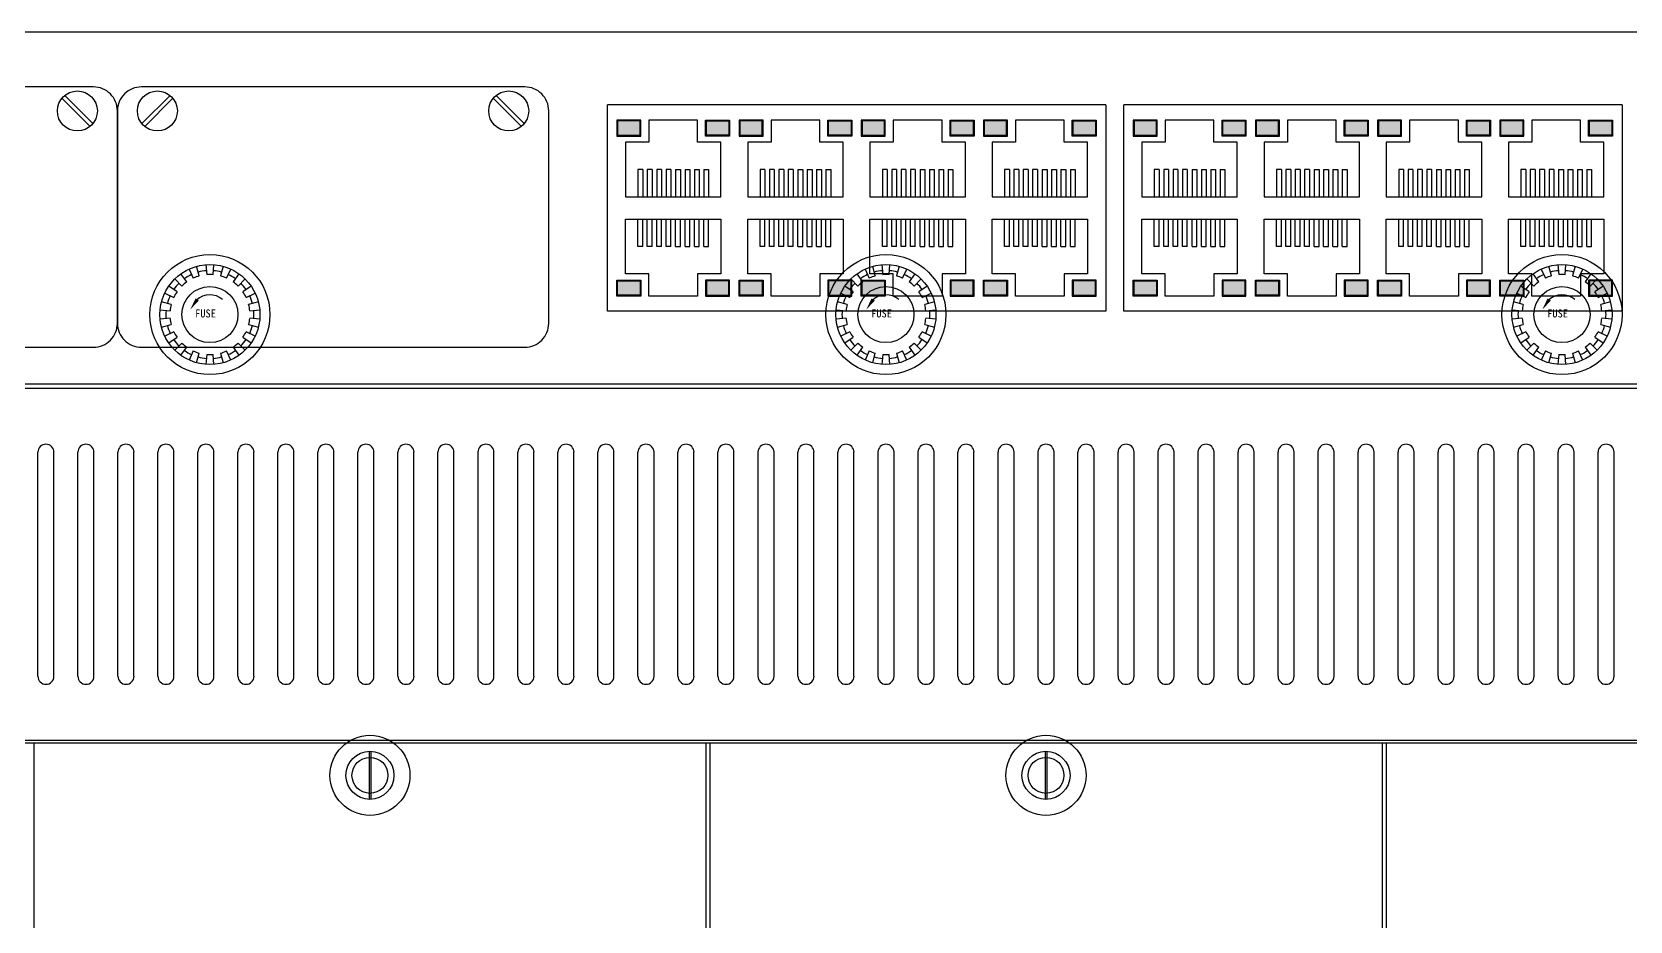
# Model space of a CAD drawing. Header units: millimetres. Extents: x 0 to 841, y 0 to 594.
# Drawn here: x 731.411 to 735.497, y 507.122 to 509.394 of the extents above; entities that cross this region are included whole.
import ezdxf

# ---------------------------------------------------------------- set-up
doc = ezdxf.new("R2010")
doc.units = ezdxf.units.MM
doc.header["$LTSCALE"] = 10
doc.layers.add('LINE06', color=9, linetype='Continuous')
doc.styles.add('F1', font='GulimChe.ttf', dxfattribs={"height": 2})

# ---------------------------------------------------------------- blocks, each defined once
blk = doc.blocks.new('FUSE')
for p, q in [((-195.64, 1364.72), (-195.12, 1363.58)), ((-194.37, 1363.85), (-194.7, 1365.06)), ((-193.54, 1365.26), (-193.44, 1364.02)), ((-192.64, 1364.02), (-192.54, 1365.26)), ((-191.38, 1365.06), (-191.71, 1363.85)), ((-190.96, 1363.58), (-190.44, 1364.72)), ((-197.15, 1361.87), (-198.18, 1362.58)), ((-197.43, 1363.48), (-196.55, 1362.59)), ((-195.94, 1363.11), (-196.66, 1364.13)), ((-189.42, 1364.13), (-190.14, 1363.11)), ((-189.53, 1362.59), (-188.65, 1363.48)), ((-187.89, 1362.58), (-188.92, 1361.87)), ((-197.88, 1360.29), (-199.09, 1360.61)), ((-198.68, 1361.72), (-197.55, 1361.18)), ((-188.52, 1361.18), (-187.39, 1361.72)), ((-186.99, 1360.61), (-188.2, 1360.29)), ((-199.26, 1359.62), (-198.02, 1359.51)), ((-198.02, 1358.56), (-199.26, 1358.44)), ((-188.06, 1359.51), (-186.82, 1359.62)), ((-186.82, 1358.44), (-188.06, 1358.56)), ((-199.09, 1357.46), (-197.88, 1357.77)), ((-197.55, 1356.89), (-198.68, 1356.35)), ((-187.39, 1356.35), (-188.52, 1356.89)), ((-188.2, 1357.77), (-186.99, 1357.46)), ((-198.18, 1355.49), (-197.15, 1356.2)), ((-196.55, 1355.47), (-197.43, 1354.58)), ((-196.66, 1353.94), (-195.94, 1354.96)), ((-195.12, 1354.49), (-195.64, 1353.35)), ((-190.44, 1353.35), (-190.96, 1354.49)), ((-190.14, 1354.96), (-189.42, 1353.94)), ((-188.65, 1354.58), (-189.53, 1355.47)), ((-188.92, 1356.2), (-187.89, 1355.49)), ((-194.7, 1353.01), (-194.37, 1354.21)), ((-193.44, 1354.05), (-193.54, 1352.8)), ((-192.54, 1352.8), (-192.64, 1354.05)), ((-191.71, 1354.21), (-191.38, 1353.01))]:
    blk.add_line(p, q)
for radius in [7.5, 6.25, 3.5]:
    blk.add_circle((-193.04, 1359.03), radius)
for radius, start, end in [(5.5, 94.5886, 105.4114), (5.5, 74.5886, 85.4114), (5.5, 134.5886, 145.4114), (5, 125.4114, 134.5886), (5.5, 114.5886, 125.4114), (5, 105.4114, 114.5886), (5, 85.4114, 94.5886), (5, 65.4114, 74.5886), (5.5, 54.5886, 65.4114), (5, 45.4114, 54.5886), (5.5, 34.5886, 45.4114), (5.5, 154.5886, 165.4114), (5, 145.4114, 154.5886), (2.46, 49.7515, 132.9205), (5, 25.4114, 34.5886), (5.5, 14.5886, 25.4114), (5.5, 174.5886, 185.4114), (5, 165.4114, 174.5886), (5, 185.4114, 194.5886), (5, 5.4114, 14.5886), (5, 345.4114, 354.5886), (5.5, 354.5886, 5.4114), (5.5, 194.5886, 205.4114), (5, 205.4114, 214.5886), (5, 325.4114, 334.5886), (5.5, 334.5886, 345.4114), (5.5, 214.5886, 225.4114), (5, 225.4114, 234.5886), (5.5, 234.5886, 245.4114), (5, 245.4114, 254.5886), (5, 285.4114, 294.5886), (5.5, 294.5886, 305.4114), (5, 305.4114, 314.5886), (5.5, 314.5886, 325.4114), (5.5, 254.5886, 265.4114), (5, 265.4114, 274.5886), (5.5, 274.5886, 285.4114)]:
    blk.add_arc((-193.04, 1359.03), radius, start, end)
blk.add_solid([(-194.43, 1360.77), (-194.84, 1361.05), (-195.49, 1359.67)])
at = {"style": 'F1'}
blk.add_text('FUSE', height=1, dxfattribs=at).set_placement((-194.89, 1358.67))

msp = doc.modelspace()

# ---------------------------------------------------------------- hatches: boundary and pattern name
at = {"layer": 'LINE06'}
for points in [[(732.9087, 509.1672), (732.9087, 509.1304), (732.966, 509.1304), (732.966, 509.1672)], [(733.1358, 509.1672), (733.1358, 509.1304), (733.1931, 509.1304), (733.1931, 509.1672)], [(733.2212, 509.1672), (733.2212, 509.1304), (733.2785, 509.1304), (733.2785, 509.1672)], [(733.4482, 509.1672), (733.4482, 509.1304), (733.5055, 509.1304), (733.5055, 509.1672)], [(733.5336, 509.1672), (733.5336, 509.1304), (733.5909, 509.1304), (733.5909, 509.1672)], [(733.7607, 509.1672), (733.7607, 509.1304), (733.8179, 509.1304), (733.8179, 509.1672)], [(733.8461, 509.1672), (733.8461, 509.1304), (733.9033, 509.1304), (733.9033, 509.1672)], [(734.0731, 509.1672), (734.0731, 509.1304), (734.1304, 509.1304), (734.1304, 509.1672)], [(734.2289, 509.1672), (734.2289, 509.1304), (734.2862, 509.1304), (734.2862, 509.1672)], [(734.4559, 509.1672), (734.4559, 509.1304), (734.5132, 509.1304), (734.5132, 509.1672)], [(734.5413, 509.1672), (734.5413, 509.1304), (734.5986, 509.1304), (734.5986, 509.1672)], [(734.7684, 509.1672), (734.7684, 509.1304), (734.8256, 509.1304), (734.8256, 509.1672)], [(734.8538, 509.1672), (734.8538, 509.1304), (734.911, 509.1304), (734.911, 509.1672)], [(735.0808, 509.1672), (735.0808, 509.1304), (735.1381, 509.1304), (735.1381, 509.1672)], [(735.1662, 509.1672), (735.1662, 509.1304), (735.2235, 509.1304), (735.2235, 509.1672)], [(735.3933, 509.1672), (735.3933, 509.1304), (735.4505, 509.1304), (735.4505, 509.1672)], [(732.966, 508.7217), (732.966, 508.7586), (732.9087, 508.7586), (732.9087, 508.7217)], [(733.1931, 508.7217), (733.1931, 508.7586), (733.1358, 508.7586), (733.1358, 508.7217)], [(733.2785, 508.7217), (733.2785, 508.7586), (733.2212, 508.7586), (733.2212, 508.7217)], [(733.5055, 508.7217), (733.5055, 508.7586), (733.4482, 508.7586), (733.4482, 508.7217)], [(733.5909, 508.7217), (733.5909, 508.7586), (733.5336, 508.7586), (733.5336, 508.7217)], [(733.8179, 508.7217), (733.8179, 508.7586), (733.7607, 508.7586), (733.7607, 508.7217)], [(733.9033, 508.7217), (733.9033, 508.7586), (733.8461, 508.7586), (733.8461, 508.7217)], [(734.1304, 508.7217), (734.1304, 508.7586), (734.0731, 508.7586), (734.0731, 508.7217)], [(734.2862, 508.7217), (734.2862, 508.7586), (734.2289, 508.7586), (734.2289, 508.7217)], [(734.5132, 508.7217), (734.5132, 508.7586), (734.4559, 508.7586), (734.4559, 508.7217)], [(734.5986, 508.7217), (734.5986, 508.7586), (734.5413, 508.7586), (734.5413, 508.7217)], [(734.8256, 508.7217), (734.8256, 508.7586), (734.7684, 508.7586), (734.7684, 508.7217)], [(734.911, 508.7217), (734.911, 508.7586), (734.8538, 508.7586), (734.8538, 508.7217)], [(735.1381, 508.7217), (735.1381, 508.7586), (735.0808, 508.7586), (735.0808, 508.7217)], [(735.2235, 508.7217), (735.2235, 508.7586), (735.1662, 508.7586), (735.1662, 508.7217)], [(735.4505, 508.7217), (735.4505, 508.7586), (735.3933, 508.7586), (735.3933, 508.7217)]]:
    msp.add_hatch(color=256, dxfattribs=at).paths.add_polyline_path(points)

# ---------------------------------------------------------------- linework, layer by layer
for p, q in [((731.5598, 509.1531), (731.4879, 509.2251)), ((731.5671, 509.1603), (731.4951, 509.2323)), ((731.6924, 509.1603), (731.7644, 509.2323)), ((731.6997, 509.1531), (731.7716, 509.2251)), ((732.6627, 509.1531), (732.5907, 509.2251)), ((732.6699, 509.1603), (732.5979, 509.2323)), ((734.1565, 509.2084), (732.8827, 509.2084)), ((732.8827, 508.6806), (732.8827, 509.2084)), ((734.1565, 509.2084), (734.1565, 508.6806)), ((735.4766, 509.2084), (734.2028, 509.2084)), ((734.2028, 508.6806), (734.2028, 509.2084)), ((735.4766, 509.2084), (735.4766, 508.6806)), ((732.9067, 509.1693), (732.9067, 509.1284)), ((732.9681, 509.1693), (732.9067, 509.1693)), ((732.9087, 509.1672), (732.9087, 509.1304)), ((732.966, 509.1672), (732.9087, 509.1672)), ((732.966, 509.1304), (732.966, 509.1672)), ((732.9681, 509.1284), (732.9681, 509.1693)), ((733.1133, 509.1693), (732.9885, 509.1693)), ((732.9885, 509.1693), (732.9885, 509.1126)), ((733.1133, 509.1126), (733.1133, 509.1693)), ((733.1337, 509.1693), (733.1951, 509.1693)), ((733.1337, 509.1284), (733.1337, 509.1693)), ((733.1358, 509.1672), (733.1931, 509.1672)), ((733.1358, 509.1304), (733.1358, 509.1672)), ((733.1931, 509.1672), (733.1931, 509.1304)), ((733.1951, 509.1693), (733.1951, 509.1284)), ((733.2191, 509.1693), (733.2191, 509.1284)), ((733.2805, 509.1693), (733.2191, 509.1693)), ((733.2212, 509.1672), (733.2212, 509.1304)), ((733.2785, 509.1672), (733.2212, 509.1672)), ((733.2785, 509.1304), (733.2785, 509.1672)), ((733.2805, 509.1284), (733.2805, 509.1693)), ((733.4257, 509.1693), (733.301, 509.1693)), ((733.301, 509.1693), (733.301, 509.1126)), ((733.4257, 509.1126), (733.4257, 509.1693)), ((733.4462, 509.1693), (733.5076, 509.1693)), ((733.4462, 509.1284), (733.4462, 509.1693)), ((733.4482, 509.1672), (733.5055, 509.1672)), ((733.4482, 509.1304), (733.4482, 509.1672)), ((733.5055, 509.1672), (733.5055, 509.1304)), ((733.5076, 509.1693), (733.5076, 509.1284)), ((733.5316, 509.1693), (733.5316, 509.1284)), ((733.5929, 509.1693), (733.5316, 509.1693)), ((733.5336, 509.1672), (733.5336, 509.1304)), ((733.5909, 509.1672), (733.5336, 509.1672)), ((733.5909, 509.1304), (733.5909, 509.1672)), ((733.5929, 509.1284), (733.5929, 509.1693)), ((733.7382, 509.1693), (733.6134, 509.1693)), ((733.6134, 509.1693), (733.6134, 509.1126)), ((733.7382, 509.1126), (733.7382, 509.1693)), ((733.7586, 509.1693), (733.82, 509.1693)), ((733.7586, 509.1284), (733.7586, 509.1693)), ((733.7607, 509.1672), (733.8179, 509.1672)), ((733.7607, 509.1304), (733.7607, 509.1672)), ((733.8179, 509.1672), (733.8179, 509.1304)), ((733.82, 509.1693), (733.82, 509.1284)), ((733.844, 509.1693), (733.844, 509.1284)), ((733.9054, 509.1693), (733.844, 509.1693)), ((733.8461, 509.1672), (733.8461, 509.1304)), ((733.9033, 509.1672), (733.8461, 509.1672)), ((733.9033, 509.1304), (733.9033, 509.1672)), ((733.9054, 509.1284), (733.9054, 509.1693)), ((734.0506, 509.1693), (733.9258, 509.1693)), ((733.9258, 509.1693), (733.9258, 509.1126)), ((734.0506, 509.1126), (734.0506, 509.1693)), ((734.0711, 509.1693), (734.1324, 509.1693)), ((734.0711, 509.1284), (734.0711, 509.1693)), ((734.0731, 509.1672), (734.1304, 509.1672)), ((734.0731, 509.1304), (734.0731, 509.1672)), ((734.1304, 509.1672), (734.1304, 509.1304)), ((734.1324, 509.1693), (734.1324, 509.1284)), ((734.2268, 509.1693), (734.2268, 509.1284)), ((734.2882, 509.1693), (734.2268, 509.1693)), ((734.2289, 509.1672), (734.2289, 509.1304)), ((734.2862, 509.1672), (734.2289, 509.1672)), ((734.2862, 509.1304), (734.2862, 509.1672)), ((734.2882, 509.1284), (734.2882, 509.1693)), ((734.4334, 509.1693), (734.3087, 509.1693)), ((734.3087, 509.1693), (734.3087, 509.1126)), ((734.4334, 509.1126), (734.4334, 509.1693)), ((734.4539, 509.1693), (734.5152, 509.1693)), ((734.4539, 509.1284), (734.4539, 509.1693)), ((734.4559, 509.1672), (734.5132, 509.1672)), ((734.4559, 509.1304), (734.4559, 509.1672)), ((734.5132, 509.1672), (734.5132, 509.1304)), ((734.5152, 509.1693), (734.5152, 509.1284)), ((734.5393, 509.1693), (734.5393, 509.1284)), ((734.6006, 509.1693), (734.5393, 509.1693)), ((734.5413, 509.1672), (734.5413, 509.1304)), ((734.5986, 509.1672), (734.5413, 509.1672)), ((734.5986, 509.1304), (734.5986, 509.1672)), ((734.6006, 509.1284), (734.6006, 509.1693)), ((734.7459, 509.1693), (734.6211, 509.1693)), ((734.6211, 509.1693), (734.6211, 509.1126)), ((734.7459, 509.1126), (734.7459, 509.1693)), ((734.7663, 509.1693), (734.8277, 509.1693)), ((734.7663, 509.1284), (734.7663, 509.1693)), ((734.7684, 509.1672), (734.8256, 509.1672)), ((734.7684, 509.1304), (734.7684, 509.1672)), ((734.8256, 509.1672), (734.8256, 509.1304)), ((734.8277, 509.1693), (734.8277, 509.1284)), ((734.8517, 509.1693), (734.8517, 509.1284)), ((734.9131, 509.1693), (734.8517, 509.1693)), ((734.8538, 509.1672), (734.8538, 509.1304)), ((734.911, 509.1672), (734.8538, 509.1672)), ((734.911, 509.1304), (734.911, 509.1672)), ((734.9131, 509.1284), (734.9131, 509.1693)), ((735.0583, 509.1693), (734.9335, 509.1693)), ((734.9335, 509.1693), (734.9335, 509.1126)), ((735.0583, 509.1126), (735.0583, 509.1693)), ((735.0788, 509.1693), (735.1401, 509.1693)), ((735.0788, 509.1284), (735.0788, 509.1693)), ((735.0808, 509.1672), (735.1381, 509.1672)), ((735.0808, 509.1304), (735.0808, 509.1672)), ((735.1381, 509.1672), (735.1381, 509.1304)), ((735.1401, 509.1693), (735.1401, 509.1284)), ((735.1642, 509.1693), (735.1642, 509.1284)), ((735.2255, 509.1693), (735.1642, 509.1693)), ((735.1662, 509.1672), (735.1662, 509.1304)), ((735.2235, 509.1672), (735.1662, 509.1672)), ((735.2235, 509.1304), (735.2235, 509.1672)), ((735.2255, 509.1284), (735.2255, 509.1693)), ((735.3708, 509.1693), (735.246, 509.1693)), ((735.246, 509.1693), (735.246, 509.1126)), ((735.3708, 509.1126), (735.3708, 509.1693)), ((735.3912, 509.1693), (735.4526, 509.1693)), ((735.3912, 509.1284), (735.3912, 509.1693)), ((735.3933, 509.1672), (735.4505, 509.1672)), ((735.3933, 509.1304), (735.3933, 509.1672)), ((735.4505, 509.1672), (735.4505, 509.1304)), ((735.4526, 509.1693), (735.4526, 509.1284)), ((732.9067, 509.1284), (732.9681, 509.1284)), ((732.9087, 509.1304), (732.966, 509.1304)), ((732.929, 509.1126), (732.929, 508.9733)), ((732.9885, 509.1126), (732.929, 509.1126)), ((733.1728, 509.1126), (733.1133, 509.1126)), ((733.1951, 509.1284), (733.1337, 509.1284)), ((733.1931, 509.1304), (733.1358, 509.1304)), ((733.1728, 508.9733), (733.1728, 509.1126)), ((733.2191, 509.1284), (733.2805, 509.1284)), ((733.2212, 509.1304), (733.2785, 509.1304)), ((733.2414, 509.1126), (733.2414, 508.9733)), ((733.301, 509.1126), (733.2414, 509.1126)), ((733.4853, 509.1126), (733.4257, 509.1126)), ((733.5076, 509.1284), (733.4462, 509.1284)), ((733.5055, 509.1304), (733.4482, 509.1304)), ((733.4853, 508.9733), (733.4853, 509.1126)), ((733.5316, 509.1284), (733.5929, 509.1284)), ((733.5336, 509.1304), (733.5909, 509.1304)), ((733.5539, 509.1126), (733.5539, 508.9733)), ((733.6134, 509.1126), (733.5539, 509.1126)), ((733.7977, 509.1126), (733.7382, 509.1126)), ((733.82, 509.1284), (733.7586, 509.1284)), ((733.8179, 509.1304), (733.7607, 509.1304)), ((733.7977, 508.9733), (733.7977, 509.1126)), ((733.844, 509.1284), (733.9054, 509.1284)), ((733.8461, 509.1304), (733.9033, 509.1304)), ((733.8663, 509.1126), (733.8663, 508.9733)), ((733.9258, 509.1126), (733.8663, 509.1126)), ((734.1101, 509.1126), (734.0506, 509.1126)), ((734.1324, 509.1284), (734.0711, 509.1284)), ((734.1304, 509.1304), (734.0731, 509.1304)), ((734.1101, 508.9733), (734.1101, 509.1126)), ((734.2268, 509.1284), (734.2882, 509.1284)), ((734.2289, 509.1304), (734.2862, 509.1304)), ((734.2491, 509.1126), (734.2491, 508.9733)), ((734.3087, 509.1126), (734.2491, 509.1126)), ((734.4929, 509.1126), (734.4334, 509.1126)), ((734.5152, 509.1284), (734.4539, 509.1284)), ((734.5132, 509.1304), (734.4559, 509.1304)), ((734.4929, 508.9733), (734.4929, 509.1126)), ((734.5393, 509.1284), (734.6006, 509.1284)), ((734.5413, 509.1304), (734.5986, 509.1304)), ((734.5616, 509.1126), (734.5616, 508.9733)), ((734.6211, 509.1126), (734.5616, 509.1126)), ((734.8054, 509.1126), (734.7459, 509.1126)), ((734.8277, 509.1284), (734.7663, 509.1284)), ((734.8256, 509.1304), (734.7684, 509.1304)), ((734.8054, 508.9733), (734.8054, 509.1126)), ((734.8517, 509.1284), (734.9131, 509.1284)), ((734.8538, 509.1304), (734.911, 509.1304)), ((734.874, 509.1126), (734.874, 508.9733)), ((734.9335, 509.1126), (734.874, 509.1126)), ((735.1178, 509.1126), (735.0583, 509.1126)), ((735.1401, 509.1284), (735.0788, 509.1284)), ((735.1381, 509.1304), (735.0808, 509.1304)), ((735.1178, 508.9733), (735.1178, 509.1126)), ((735.1642, 509.1284), (735.2255, 509.1284)), ((735.1662, 509.1304), (735.2235, 509.1304)), ((735.1865, 509.1126), (735.1865, 508.9733)), ((735.246, 509.1126), (735.1865, 509.1126)), ((735.4303, 509.1126), (735.3708, 509.1126)), ((735.4526, 509.1284), (735.3912, 509.1284)), ((735.4505, 509.1304), (735.3933, 509.1304)), ((735.4303, 508.9733), (735.4303, 509.1126)), ((732.973, 509.043), (732.9607, 509.043)), ((732.9607, 509.043), (732.9607, 508.9733)), ((732.973, 509.043), (732.973, 508.9733)), ((732.9846, 509.043), (732.9846, 508.9733)), ((732.9969, 509.043), (732.9846, 509.043)), ((732.9969, 509.043), (732.9969, 508.9733)), ((733.0086, 509.043), (733.0086, 508.9733)), ((733.0208, 509.043), (733.0086, 509.043)), ((733.0208, 509.043), (733.0208, 508.9733)), ((733.0325, 509.043), (733.0325, 508.9733)), ((733.0448, 509.043), (733.0325, 509.043)), ((733.0448, 509.043), (733.0448, 508.9733)), ((733.057, 509.043), (733.0693, 509.043)), ((733.057, 509.043), (733.057, 508.9733)), ((733.0693, 509.043), (733.0693, 508.9733)), ((733.081, 509.043), (733.081, 508.9733)), ((733.081, 509.043), (733.0932, 509.043)), ((733.0932, 509.043), (733.0932, 508.9733)), ((733.1049, 509.043), (733.1049, 508.9733)), ((733.1049, 509.043), (733.1172, 509.043)), ((733.1172, 509.043), (733.1172, 508.9733)), ((733.1288, 509.043), (733.1411, 509.043)), ((733.1288, 509.043), (733.1288, 508.9733)), ((733.1411, 509.043), (733.1411, 508.9733)), ((733.2854, 509.043), (733.2731, 509.043)), ((733.2731, 509.043), (733.2731, 508.9733)), ((733.2854, 509.043), (733.2854, 508.9733)), ((733.2971, 509.043), (733.2971, 508.9733)), ((733.3093, 509.043), (733.2971, 509.043)), ((733.3093, 509.043), (733.3093, 508.9733)), ((733.321, 509.043), (733.321, 508.9733)), ((733.3333, 509.043), (733.321, 509.043)), ((733.3333, 509.043), (733.3333, 508.9733)), ((733.3449, 509.043), (733.3449, 508.9733)), ((733.3572, 509.043), (733.3449, 509.043)), ((733.3572, 509.043), (733.3572, 508.9733)), ((733.3695, 509.043), (733.3818, 509.043)), ((733.3695, 509.043), (733.3695, 508.9733)), ((733.3818, 509.043), (733.3818, 508.9733)), ((733.3934, 509.043), (733.3934, 508.9733)), ((733.3934, 509.043), (733.4057, 509.043)), ((733.4057, 509.043), (733.4057, 508.9733)), ((733.4173, 509.043), (733.4173, 508.9733)), ((733.4173, 509.043), (733.4296, 509.043)), ((733.4296, 509.043), (733.4296, 508.9733)), ((733.4413, 509.043), (733.4536, 509.043)), ((733.4413, 509.043), (733.4413, 508.9733)), ((733.4536, 509.043), (733.4536, 508.9733)), ((733.5979, 509.043), (733.5856, 509.043)), ((733.5856, 509.043), (733.5856, 508.9733)), ((733.5979, 509.043), (733.5979, 508.9733)), ((733.6095, 509.043), (733.6095, 508.9733)), ((733.6218, 509.043), (733.6095, 509.043)), ((733.6218, 509.043), (733.6218, 508.9733)), ((733.6334, 509.043), (733.6334, 508.9733)), ((733.6457, 509.043), (733.6334, 509.043)), ((733.6457, 509.043), (733.6457, 508.9733)), ((733.6574, 509.043), (733.6574, 508.9733)), ((733.6697, 509.043), (733.6574, 509.043)), ((733.6697, 509.043), (733.6697, 508.9733)), ((733.6819, 509.043), (733.6942, 509.043)), ((733.6819, 509.043), (733.6819, 508.9733)), ((733.6942, 509.043), (733.6942, 508.9733)), ((733.7059, 509.043), (733.7059, 508.9733)), ((733.7059, 509.043), (733.7181, 509.043)), ((733.7181, 509.043), (733.7181, 508.9733)), ((733.7298, 509.043), (733.7298, 508.9733)), ((733.7298, 509.043), (733.7421, 509.043)), ((733.7421, 509.043), (733.7421, 508.9733)), ((733.7537, 509.043), (733.766, 509.043)), ((733.7537, 509.043), (733.7537, 508.9733)), ((733.766, 509.043), (733.766, 508.9733)), ((733.9103, 509.043), (733.898, 509.043)), ((733.898, 509.043), (733.898, 508.9733)), ((733.9103, 509.043), (733.9103, 508.9733)), ((733.922, 509.043), (733.922, 508.9733)), ((733.9342, 509.043), (733.922, 509.043)), ((733.9342, 509.043), (733.9342, 508.9733)), ((733.9459, 509.043), (733.9459, 508.9733)), ((733.9582, 509.043), (733.9459, 509.043)), ((733.9582, 509.043), (733.9582, 508.9733)), ((733.9698, 509.043), (733.9698, 508.9733)), ((733.9821, 509.043), (733.9698, 509.043)), ((733.9821, 509.043), (733.9821, 508.9733)), ((733.9944, 509.043), (734.0066, 509.043)), ((733.9944, 509.043), (733.9944, 508.9733)), ((734.0066, 509.043), (734.0066, 508.9733)), ((734.0183, 509.043), (734.0183, 508.9733)), ((734.0183, 509.043), (734.0306, 509.043)), ((734.0306, 509.043), (734.0306, 508.9733)), ((734.0422, 509.043), (734.0422, 508.9733)), ((734.0422, 509.043), (734.0545, 509.043)), ((734.0545, 509.043), (734.0545, 508.9733)), ((734.0662, 509.043), (734.0784, 509.043)), ((734.0662, 509.043), (734.0662, 508.9733)), ((734.0784, 509.043), (734.0784, 508.9733)), ((734.2931, 509.043), (734.2808, 509.043)), ((734.2808, 509.043), (734.2808, 508.9733)), ((734.2931, 509.043), (734.2931, 508.9733)), ((734.3048, 509.043), (734.3048, 508.9733)), ((734.317, 509.043), (734.3048, 509.043)), ((734.317, 509.043), (734.317, 508.9733)), ((734.3287, 509.043), (734.3287, 508.9733)), ((734.341, 509.043), (734.3287, 509.043)), ((734.341, 509.043), (734.341, 508.9733)), ((734.3526, 509.043), (734.3526, 508.9733)), ((734.3649, 509.043), (734.3526, 509.043)), ((734.3649, 509.043), (734.3649, 508.9733)), ((734.3772, 509.043), (734.3894, 509.043)), ((734.3772, 509.043), (734.3772, 508.9733)), ((734.3894, 509.043), (734.3894, 508.9733)), ((734.4011, 509.043), (734.4011, 508.9733)), ((734.4011, 509.043), (734.4134, 509.043)), ((734.4134, 509.043), (734.4134, 508.9733)), ((734.425, 509.043), (734.425, 508.9733)), ((734.425, 509.043), (734.4373, 509.043)), ((734.4373, 509.043), (734.4373, 508.9733)), ((734.449, 509.043), (734.4612, 509.043)), ((734.449, 509.043), (734.449, 508.9733)), ((734.4612, 509.043), (734.4612, 508.9733)), ((734.6056, 509.043), (734.5933, 509.043)), ((734.5933, 509.043), (734.5933, 508.9733)), ((734.6056, 509.043), (734.6056, 508.9733)), ((734.6172, 509.043), (734.6172, 508.9733)), ((734.6295, 509.043), (734.6172, 509.043)), ((734.6295, 509.043), (734.6295, 508.9733)), ((734.6411, 509.043), (734.6411, 508.9733)), ((734.6534, 509.043), (734.6411, 509.043)), ((734.6534, 509.043), (734.6534, 508.9733)), ((734.6651, 509.043), (734.6651, 508.9733)), ((734.6773, 509.043), (734.6651, 509.043)), ((734.6773, 509.043), (734.6773, 508.9733)), ((734.6896, 509.043), (734.7019, 509.043)), ((734.6896, 509.043), (734.6896, 508.9733)), ((734.7019, 509.043), (734.7019, 508.9733)), ((734.7136, 509.043), (734.7136, 508.9733)), ((734.7136, 509.043), (734.7258, 509.043)), ((734.7258, 509.043), (734.7258, 508.9733)), ((734.7375, 509.043), (734.7375, 508.9733)), ((734.7375, 509.043), (734.7498, 509.043)), ((734.7498, 509.043), (734.7498, 508.9733)), ((734.7614, 509.043), (734.7737, 509.043)), ((734.7614, 509.043), (734.7614, 508.9733)), ((734.7737, 509.043), (734.7737, 508.9733)), ((734.918, 509.043), (734.9057, 509.043)), ((734.9057, 509.043), (734.9057, 508.9733)), ((734.918, 509.043), (734.918, 508.9733)), ((734.9297, 509.043), (734.9297, 508.9733)), ((734.9419, 509.043), (734.9297, 509.043)), ((734.9419, 509.043), (734.9419, 508.9733)), ((734.9536, 509.043), (734.9536, 508.9733)), ((734.9659, 509.043), (734.9536, 509.043)), ((734.9659, 509.043), (734.9659, 508.9733)), ((734.9775, 509.043), (734.9775, 508.9733)), ((734.9898, 509.043), (734.9775, 509.043)), ((734.9898, 509.043), (734.9898, 508.9733)), ((735.0021, 509.043), (735.0143, 509.043)), ((735.0021, 509.043), (735.0021, 508.9733)), ((735.0143, 509.043), (735.0143, 508.9733)), ((735.026, 509.043), (735.026, 508.9733)), ((735.026, 509.043), (735.0383, 509.043)), ((735.0383, 509.043), (735.0383, 508.9733)), ((735.0499, 509.043), (735.0499, 508.9733)), ((735.0499, 509.043), (735.0622, 509.043)), ((735.0622, 509.043), (735.0622, 508.9733)), ((735.0739, 509.043), (735.0861, 509.043)), ((735.0739, 509.043), (735.0739, 508.9733)), ((735.0861, 509.043), (735.0861, 508.9733)), ((735.2304, 509.043), (735.2182, 509.043)), ((735.2182, 509.043), (735.2182, 508.9733)), ((735.2304, 509.043), (735.2304, 508.9733)), ((735.2421, 509.043), (735.2421, 508.9733)), ((735.2544, 509.043), (735.2421, 509.043)), ((735.2544, 509.043), (735.2544, 508.9733)), ((735.266, 509.043), (735.266, 508.9733)), ((735.2783, 509.043), (735.266, 509.043)), ((735.2783, 509.043), (735.2783, 508.9733)), ((735.29, 509.043), (735.29, 508.9733)), ((735.3022, 509.043), (735.29, 509.043)), ((735.3022, 509.043), (735.3022, 508.9733)), ((735.3145, 509.043), (735.3268, 509.043)), ((735.3145, 509.043), (735.3145, 508.9733)), ((735.3268, 509.043), (735.3268, 508.9733)), ((735.3384, 509.043), (735.3384, 508.9733)), ((735.3384, 509.043), (735.3507, 509.043)), ((735.3507, 509.043), (735.3507, 508.9733)), ((735.3624, 509.043), (735.3624, 508.9733)), ((735.3624, 509.043), (735.3746, 509.043)), ((735.3746, 509.043), (735.3746, 508.9733)), ((735.3863, 509.043), (735.3986, 509.043)), ((735.3863, 509.043), (735.3863, 508.9733)), ((735.3986, 509.043), (735.3986, 508.9733)), ((732.929, 508.9733), (733.1728, 508.9733)), ((733.2414, 508.9733), (733.4853, 508.9733)), ((733.5539, 508.9733), (733.7977, 508.9733)), ((733.8663, 508.9733), (734.1101, 508.9733)), ((734.2491, 508.9733), (734.4929, 508.9733)), ((734.5616, 508.9733), (734.8054, 508.9733)), ((734.874, 508.9733), (735.1178, 508.9733)), ((735.1865, 508.9733), (735.4303, 508.9733)), ((732.929, 508.9157), (733.1728, 508.9157)), ((732.929, 508.7764), (732.929, 508.9157)), ((732.9607, 508.846), (732.9607, 508.9157)), ((732.973, 508.846), (732.973, 508.9157)), ((732.9846, 508.846), (732.9846, 508.9157)), ((732.9969, 508.846), (732.9969, 508.9157)), ((733.0086, 508.846), (733.0086, 508.9157)), ((733.0208, 508.846), (733.0208, 508.9157)), ((733.0325, 508.846), (733.0325, 508.9157)), ((733.0448, 508.846), (733.0448, 508.9157)), ((733.057, 508.846), (733.057, 508.9157)), ((733.0693, 508.846), (733.0693, 508.9157)), ((733.081, 508.846), (733.081, 508.9157)), ((733.0932, 508.846), (733.0932, 508.9157)), ((733.1049, 508.846), (733.1049, 508.9157)), ((733.1172, 508.846), (733.1172, 508.9157)), ((733.1288, 508.846), (733.1288, 508.9157)), ((733.1411, 508.846), (733.1411, 508.9157)), ((733.1728, 508.9157), (733.1728, 508.7764)), ((733.2414, 508.9157), (733.4853, 508.9157)), ((733.2414, 508.7764), (733.2414, 508.9157)), ((733.2731, 508.846), (733.2731, 508.9157)), ((733.2854, 508.846), (733.2854, 508.9157)), ((733.2971, 508.846), (733.2971, 508.9157)), ((733.3093, 508.846), (733.3093, 508.9157)), ((733.321, 508.846), (733.321, 508.9157)), ((733.3333, 508.846), (733.3333, 508.9157)), ((733.3449, 508.846), (733.3449, 508.9157)), ((733.3572, 508.846), (733.3572, 508.9157)), ((733.3695, 508.846), (733.3695, 508.9157)), ((733.3818, 508.846), (733.3818, 508.9157)), ((733.3934, 508.846), (733.3934, 508.9157)), ((733.4057, 508.846), (733.4057, 508.9157)), ((733.4173, 508.846), (733.4173, 508.9157)), ((733.4296, 508.846), (733.4296, 508.9157)), ((733.4413, 508.846), (733.4413, 508.9157)), ((733.4536, 508.846), (733.4536, 508.9157)), ((733.4853, 508.9157), (733.4853, 508.7764)), ((733.5539, 508.9157), (733.7977, 508.9157)), ((733.5539, 508.7764), (733.5539, 508.9157)), ((733.5856, 508.846), (733.5856, 508.9157)), ((733.5979, 508.846), (733.5979, 508.9157)), ((733.6095, 508.846), (733.6095, 508.9157)), ((733.6218, 508.846), (733.6218, 508.9157)), ((733.6334, 508.846), (733.6334, 508.9157)), ((733.6457, 508.846), (733.6457, 508.9157)), ((733.6574, 508.846), (733.6574, 508.9157)), ((733.6697, 508.846), (733.6697, 508.9157)), ((733.6819, 508.846), (733.6819, 508.9157)), ((733.6942, 508.846), (733.6942, 508.9157)), ((733.7059, 508.846), (733.7059, 508.9157)), ((733.7181, 508.846), (733.7181, 508.9157)), ((733.7298, 508.846), (733.7298, 508.9157)), ((733.7421, 508.846), (733.7421, 508.9157)), ((733.7537, 508.846), (733.7537, 508.9157)), ((733.766, 508.846), (733.766, 508.9157)), ((733.7977, 508.9157), (733.7977, 508.7764)), ((733.8663, 508.9157), (734.1101, 508.9157)), ((733.8663, 508.7764), (733.8663, 508.9157)), ((733.898, 508.846), (733.898, 508.9157)), ((733.9103, 508.846), (733.9103, 508.9157)), ((733.922, 508.846), (733.922, 508.9157)), ((733.9342, 508.846), (733.9342, 508.9157)), ((733.9459, 508.846), (733.9459, 508.9157)), ((733.9582, 508.846), (733.9582, 508.9157)), ((733.9698, 508.846), (733.9698, 508.9157)), ((733.9821, 508.846), (733.9821, 508.9157)), ((733.9944, 508.846), (733.9944, 508.9157)), ((734.0066, 508.846), (734.0066, 508.9157)), ((734.0183, 508.846), (734.0183, 508.9157)), ((734.0306, 508.846), (734.0306, 508.9157)), ((734.0422, 508.846), (734.0422, 508.9157)), ((734.0545, 508.846), (734.0545, 508.9157)), ((734.0662, 508.846), (734.0662, 508.9157)), ((734.0784, 508.846), (734.0784, 508.9157)), ((734.1101, 508.9157), (734.1101, 508.7764)), ((734.2491, 508.9157), (734.4929, 508.9157)), ((734.2491, 508.7764), (734.2491, 508.9157)), ((734.2808, 508.846), (734.2808, 508.9157)), ((734.2931, 508.846), (734.2931, 508.9157)), ((734.3048, 508.846), (734.3048, 508.9157)), ((734.317, 508.846), (734.317, 508.9157)), ((734.3287, 508.846), (734.3287, 508.9157)), ((734.341, 508.846), (734.341, 508.9157)), ((734.3526, 508.846), (734.3526, 508.9157)), ((734.3649, 508.846), (734.3649, 508.9157)), ((734.3772, 508.846), (734.3772, 508.9157)), ((734.3894, 508.846), (734.3894, 508.9157)), ((734.4011, 508.846), (734.4011, 508.9157)), ((734.4134, 508.846), (734.4134, 508.9157)), ((734.425, 508.846), (734.425, 508.9157)), ((734.4373, 508.846), (734.4373, 508.9157)), ((734.449, 508.846), (734.449, 508.9157)), ((734.4612, 508.846), (734.4612, 508.9157)), ((734.4929, 508.9157), (734.4929, 508.7764)), ((734.5616, 508.9157), (734.8054, 508.9157)), ((734.5616, 508.7764), (734.5616, 508.9157)), ((734.5933, 508.846), (734.5933, 508.9157)), ((734.6056, 508.846), (734.6056, 508.9157)), ((734.6172, 508.846), (734.6172, 508.9157)), ((734.6295, 508.846), (734.6295, 508.9157)), ((734.6411, 508.846), (734.6411, 508.9157)), ((734.6534, 508.846), (734.6534, 508.9157)), ((734.6651, 508.846), (734.6651, 508.9157)), ((734.6773, 508.846), (734.6773, 508.9157)), ((734.6896, 508.846), (734.6896, 508.9157)), ((734.7019, 508.846), (734.7019, 508.9157)), ((734.7136, 508.846), (734.7136, 508.9157)), ((734.7258, 508.846), (734.7258, 508.9157)), ((734.7375, 508.846), (734.7375, 508.9157)), ((734.7498, 508.846), (734.7498, 508.9157)), ((734.7614, 508.846), (734.7614, 508.9157)), ((734.7737, 508.846), (734.7737, 508.9157)), ((734.8054, 508.9157), (734.8054, 508.7764)), ((734.874, 508.9157), (735.1178, 508.9157)), ((734.874, 508.7764), (734.874, 508.9157)), ((734.9057, 508.846), (734.9057, 508.9157)), ((734.918, 508.846), (734.918, 508.9157)), ((734.9297, 508.846), (734.9297, 508.9157)), ((734.9419, 508.846), (734.9419, 508.9157)), ((734.9536, 508.846), (734.9536, 508.9157)), ((734.9659, 508.846), (734.9659, 508.9157)), ((734.9775, 508.846), (734.9775, 508.9157)), ((734.9898, 508.846), (734.9898, 508.9157)), ((735.0021, 508.846), (735.0021, 508.9157)), ((735.0143, 508.846), (735.0143, 508.9157)), ((735.026, 508.846), (735.026, 508.9157)), ((735.0383, 508.846), (735.0383, 508.9157)), ((735.0499, 508.846), (735.0499, 508.9157)), ((735.0622, 508.846), (735.0622, 508.9157)), ((735.0739, 508.846), (735.0739, 508.9157)), ((735.0861, 508.846), (735.0861, 508.9157)), ((735.1178, 508.9157), (735.1178, 508.7764)), ((735.1865, 508.9157), (735.4303, 508.9157)), ((735.1865, 508.7764), (735.1865, 508.9157)), ((735.2182, 508.846), (735.2182, 508.9157)), ((735.2304, 508.846), (735.2304, 508.9157)), ((735.2421, 508.846), (735.2421, 508.9157)), ((735.2544, 508.846), (735.2544, 508.9157)), ((735.266, 508.846), (735.266, 508.9157)), ((735.2783, 508.846), (735.2783, 508.9157)), ((735.29, 508.846), (735.29, 508.9157)), ((735.3022, 508.846), (735.3022, 508.9157)), ((735.3145, 508.846), (735.3145, 508.9157)), ((735.3268, 508.846), (735.3268, 508.9157)), ((735.3384, 508.846), (735.3384, 508.9157)), ((735.3507, 508.846), (735.3507, 508.9157)), ((735.3624, 508.846), (735.3624, 508.9157)), ((735.3746, 508.846), (735.3746, 508.9157)), ((735.3863, 508.846), (735.3863, 508.9157)), ((735.3986, 508.846), (735.3986, 508.9157)), ((735.4303, 508.9157), (735.4303, 508.7764)), ((732.973, 508.846), (732.9607, 508.846)), ((732.9969, 508.846), (732.9846, 508.846)), ((733.0208, 508.846), (733.0086, 508.846)), ((733.0448, 508.846), (733.0325, 508.846)), ((733.057, 508.846), (733.0693, 508.846)), ((733.081, 508.846), (733.0932, 508.846)), ((733.1049, 508.846), (733.1172, 508.846)), ((733.1288, 508.846), (733.1411, 508.846)), ((733.2854, 508.846), (733.2731, 508.846)), ((733.3093, 508.846), (733.2971, 508.846)), ((733.3333, 508.846), (733.321, 508.846)), ((733.3572, 508.846), (733.3449, 508.846)), ((733.3695, 508.846), (733.3818, 508.846)), ((733.3934, 508.846), (733.4057, 508.846)), ((733.4173, 508.846), (733.4296, 508.846)), ((733.4413, 508.846), (733.4536, 508.846)), ((733.5979, 508.846), (733.5856, 508.846)), ((733.6218, 508.846), (733.6095, 508.846)), ((733.6457, 508.846), (733.6334, 508.846)), ((733.6697, 508.846), (733.6574, 508.846)), ((733.6819, 508.846), (733.6942, 508.846)), ((733.7059, 508.846), (733.7181, 508.846)), ((733.7298, 508.846), (733.7421, 508.846)), ((733.7537, 508.846), (733.766, 508.846)), ((733.9103, 508.846), (733.898, 508.846)), ((733.9342, 508.846), (733.922, 508.846)), ((733.9582, 508.846), (733.9459, 508.846)), ((733.9821, 508.846), (733.9698, 508.846)), ((733.9944, 508.846), (734.0066, 508.846)), ((734.0183, 508.846), (734.0306, 508.846)), ((734.0422, 508.846), (734.0545, 508.846)), ((734.0662, 508.846), (734.0784, 508.846)), ((734.2931, 508.846), (734.2808, 508.846)), ((734.317, 508.846), (734.3048, 508.846)), ((734.341, 508.846), (734.3287, 508.846)), ((734.3649, 508.846), (734.3526, 508.846)), ((734.3772, 508.846), (734.3894, 508.846)), ((734.4011, 508.846), (734.4134, 508.846)), ((734.425, 508.846), (734.4373, 508.846)), ((734.449, 508.846), (734.4612, 508.846)), ((734.6056, 508.846), (734.5933, 508.846)), ((734.6295, 508.846), (734.6172, 508.846)), ((734.6534, 508.846), (734.6411, 508.846)), ((734.6773, 508.846), (734.6651, 508.846)), ((734.6896, 508.846), (734.7019, 508.846)), ((734.7136, 508.846), (734.7258, 508.846)), ((734.7375, 508.846), (734.7498, 508.846)), ((734.7614, 508.846), (734.7737, 508.846)), ((734.918, 508.846), (734.9057, 508.846)), ((734.9419, 508.846), (734.9297, 508.846)), ((734.9659, 508.846), (734.9536, 508.846)), ((734.9898, 508.846), (734.9775, 508.846)), ((735.0021, 508.846), (735.0143, 508.846)), ((735.026, 508.846), (735.0383, 508.846)), ((735.0499, 508.846), (735.0622, 508.846)), ((735.0739, 508.846), (735.0861, 508.846)), ((735.2304, 508.846), (735.2182, 508.846)), ((735.2544, 508.846), (735.2421, 508.846)), ((735.2783, 508.846), (735.266, 508.846)), ((735.3022, 508.846), (735.29, 508.846)), ((735.3145, 508.846), (735.3268, 508.846)), ((735.3384, 508.846), (735.3507, 508.846)), ((735.3624, 508.846), (735.3746, 508.846)), ((735.3863, 508.846), (735.3986, 508.846)), ((732.9885, 508.7764), (732.929, 508.7764)), ((732.9885, 508.7197), (732.9885, 508.7764)), ((733.1728, 508.7764), (733.1133, 508.7764)), ((733.1133, 508.7764), (733.1133, 508.7197)), ((733.301, 508.7764), (733.2414, 508.7764)), ((733.301, 508.7197), (733.301, 508.7764)), ((733.4853, 508.7764), (733.4257, 508.7764)), ((733.4257, 508.7764), (733.4257, 508.7197)), ((733.6134, 508.7764), (733.5539, 508.7764)), ((733.6134, 508.7197), (733.6134, 508.7764)), ((733.7977, 508.7764), (733.7382, 508.7764)), ((733.7382, 508.7764), (733.7382, 508.7197)), ((733.9258, 508.7764), (733.8663, 508.7764)), ((733.9258, 508.7197), (733.9258, 508.7764)), ((734.1101, 508.7764), (734.0506, 508.7764)), ((734.0506, 508.7764), (734.0506, 508.7197)), ((734.3087, 508.7764), (734.2491, 508.7764)), ((734.3087, 508.7197), (734.3087, 508.7764)), ((734.4929, 508.7764), (734.4334, 508.7764)), ((734.4334, 508.7764), (734.4334, 508.7197)), ((734.6211, 508.7764), (734.5616, 508.7764)), ((734.6211, 508.7197), (734.6211, 508.7764)), ((734.8054, 508.7764), (734.7459, 508.7764)), ((734.7459, 508.7764), (734.7459, 508.7197)), ((734.9335, 508.7764), (734.874, 508.7764)), ((734.9335, 508.7197), (734.9335, 508.7764)), ((735.1178, 508.7764), (735.0583, 508.7764)), ((735.0583, 508.7764), (735.0583, 508.7197)), ((735.246, 508.7764), (735.1865, 508.7764)), ((735.246, 508.7197), (735.246, 508.7764)), ((735.4303, 508.7764), (735.3708, 508.7764)), ((735.3708, 508.7764), (735.3708, 508.7197)), ((732.9067, 508.7197), (732.9067, 508.7606)), ((732.9067, 508.7606), (732.9681, 508.7606)), ((732.9087, 508.7217), (732.9087, 508.7586)), ((732.9087, 508.7586), (732.966, 508.7586)), ((732.966, 508.7586), (732.966, 508.7217)), ((732.9681, 508.7606), (732.9681, 508.7197)), ((733.1337, 508.7606), (733.1337, 508.7197)), ((733.1951, 508.7606), (733.1337, 508.7606)), ((733.1358, 508.7586), (733.1358, 508.7217)), ((733.1931, 508.7586), (733.1358, 508.7586)), ((733.1931, 508.7217), (733.1931, 508.7586)), ((733.1951, 508.7197), (733.1951, 508.7606)), ((733.2191, 508.7197), (733.2191, 508.7606)), ((733.2191, 508.7606), (733.2805, 508.7606)), ((733.2212, 508.7217), (733.2212, 508.7586)), ((733.2212, 508.7586), (733.2785, 508.7586)), ((733.2785, 508.7586), (733.2785, 508.7217)), ((733.2805, 508.7606), (733.2805, 508.7197)), ((733.4462, 508.7606), (733.4462, 508.7197)), ((733.5076, 508.7606), (733.4462, 508.7606)), ((733.4482, 508.7586), (733.4482, 508.7217)), ((733.5055, 508.7586), (733.4482, 508.7586)), ((733.5055, 508.7217), (733.5055, 508.7586)), ((733.5076, 508.7197), (733.5076, 508.7606)), ((733.5316, 508.7197), (733.5316, 508.7606)), ((733.5316, 508.7606), (733.5929, 508.7606)), ((733.5336, 508.7217), (733.5336, 508.7586)), ((733.5336, 508.7586), (733.5909, 508.7586)), ((733.5909, 508.7586), (733.5909, 508.7217)), ((733.5929, 508.7606), (733.5929, 508.7197)), ((733.7586, 508.7606), (733.7586, 508.7197)), ((733.82, 508.7606), (733.7586, 508.7606)), ((733.7607, 508.7586), (733.7607, 508.7217)), ((733.8179, 508.7586), (733.7607, 508.7586)), ((733.8179, 508.7217), (733.8179, 508.7586)), ((733.82, 508.7197), (733.82, 508.7606)), ((733.844, 508.7197), (733.844, 508.7606)), ((733.844, 508.7606), (733.9054, 508.7606)), ((733.8461, 508.7217), (733.8461, 508.7586)), ((733.8461, 508.7586), (733.9033, 508.7586)), ((733.9033, 508.7586), (733.9033, 508.7217)), ((733.9054, 508.7606), (733.9054, 508.7197)), ((734.0711, 508.7606), (734.0711, 508.7197)), ((734.1324, 508.7606), (734.0711, 508.7606)), ((734.0731, 508.7586), (734.0731, 508.7217)), ((734.1304, 508.7586), (734.0731, 508.7586)), ((734.1304, 508.7217), (734.1304, 508.7586)), ((734.1324, 508.7197), (734.1324, 508.7606)), ((734.2268, 508.7197), (734.2268, 508.7606)), ((734.2268, 508.7606), (734.2882, 508.7606)), ((734.2289, 508.7217), (734.2289, 508.7586)), ((734.2289, 508.7586), (734.2862, 508.7586)), ((734.2862, 508.7586), (734.2862, 508.7217)), ((734.2882, 508.7606), (734.2882, 508.7197)), ((734.4539, 508.7606), (734.4539, 508.7197)), ((734.5152, 508.7606), (734.4539, 508.7606)), ((734.4559, 508.7586), (734.4559, 508.7217)), ((734.5132, 508.7586), (734.4559, 508.7586)), ((734.5132, 508.7217), (734.5132, 508.7586)), ((734.5152, 508.7197), (734.5152, 508.7606)), ((734.5393, 508.7197), (734.5393, 508.7606)), ((734.5393, 508.7606), (734.6006, 508.7606)), ((734.5413, 508.7217), (734.5413, 508.7586)), ((734.5413, 508.7586), (734.5986, 508.7586)), ((734.5986, 508.7586), (734.5986, 508.7217)), ((734.6006, 508.7606), (734.6006, 508.7197)), ((734.7663, 508.7606), (734.7663, 508.7197)), ((734.8277, 508.7606), (734.7663, 508.7606)), ((734.7684, 508.7586), (734.7684, 508.7217)), ((734.8256, 508.7586), (734.7684, 508.7586)), ((734.8256, 508.7217), (734.8256, 508.7586)), ((734.8277, 508.7197), (734.8277, 508.7606)), ((734.8517, 508.7197), (734.8517, 508.7606)), ((734.8517, 508.7606), (734.9131, 508.7606)), ((734.8538, 508.7217), (734.8538, 508.7586)), ((734.8538, 508.7586), (734.911, 508.7586)), ((734.911, 508.7586), (734.911, 508.7217)), ((734.9131, 508.7606), (734.9131, 508.7197)), ((735.0788, 508.7606), (735.0788, 508.7197)), ((735.1401, 508.7606), (735.0788, 508.7606)), ((735.0808, 508.7586), (735.0808, 508.7217)), ((735.1381, 508.7586), (735.0808, 508.7586)), ((735.1381, 508.7217), (735.1381, 508.7586)), ((735.1401, 508.7197), (735.1401, 508.7606)), ((735.1642, 508.7197), (735.1642, 508.7606)), ((735.1642, 508.7606), (735.2255, 508.7606)), ((735.1662, 508.7217), (735.1662, 508.7586)), ((735.1662, 508.7586), (735.2235, 508.7586)), ((735.2235, 508.7586), (735.2235, 508.7217)), ((735.2255, 508.7606), (735.2255, 508.7197)), ((735.3912, 508.7606), (735.3912, 508.7197)), ((735.4526, 508.7606), (735.3912, 508.7606)), ((735.3933, 508.7586), (735.3933, 508.7217)), ((735.4505, 508.7586), (735.3933, 508.7586)), ((735.4505, 508.7217), (735.4505, 508.7586)), ((735.4526, 508.7197), (735.4526, 508.7606)), ((732.9681, 508.7197), (732.9067, 508.7197)), ((732.966, 508.7217), (732.9087, 508.7217)), ((733.1133, 508.7197), (732.9885, 508.7197)), ((733.1337, 508.7197), (733.1951, 508.7197)), ((733.1358, 508.7217), (733.1931, 508.7217)), ((733.2805, 508.7197), (733.2191, 508.7197)), ((733.2785, 508.7217), (733.2212, 508.7217)), ((733.4257, 508.7197), (733.301, 508.7197)), ((733.4462, 508.7197), (733.5076, 508.7197)), ((733.4482, 508.7217), (733.5055, 508.7217)), ((733.5929, 508.7197), (733.5316, 508.7197)), ((733.5909, 508.7217), (733.5336, 508.7217)), ((733.7382, 508.7197), (733.6134, 508.7197)), ((733.7586, 508.7197), (733.82, 508.7197)), ((733.7607, 508.7217), (733.8179, 508.7217)), ((733.9054, 508.7197), (733.844, 508.7197)), ((733.9033, 508.7217), (733.8461, 508.7217)), ((734.0506, 508.7197), (733.9258, 508.7197)), ((734.0711, 508.7197), (734.1324, 508.7197)), ((734.0731, 508.7217), (734.1304, 508.7217)), ((734.2882, 508.7197), (734.2268, 508.7197)), ((734.2862, 508.7217), (734.2289, 508.7217)), ((734.4334, 508.7197), (734.3087, 508.7197)), ((734.4539, 508.7197), (734.5152, 508.7197)), ((734.4559, 508.7217), (734.5132, 508.7217)), ((734.6006, 508.7197), (734.5393, 508.7197)), ((734.5986, 508.7217), (734.5413, 508.7217)), ((734.7459, 508.7197), (734.6211, 508.7197)), ((734.7663, 508.7197), (734.8277, 508.7197)), ((734.7684, 508.7217), (734.8256, 508.7217)), ((734.9131, 508.7197), (734.8517, 508.7197)), ((734.911, 508.7217), (734.8538, 508.7217)), ((735.0583, 508.7197), (734.9335, 508.7197)), ((735.0788, 508.7197), (735.1401, 508.7197)), ((735.0808, 508.7217), (735.1381, 508.7217)), ((735.2255, 508.7197), (735.1642, 508.7197)), ((735.2235, 508.7217), (735.1662, 508.7217)), ((735.3708, 508.7197), (735.246, 508.7197)), ((735.3912, 508.7197), (735.4526, 508.7197)), ((735.3933, 508.7217), (735.4505, 508.7217)), ((734.1565, 508.6806), (732.8827, 508.6806)), ((735.4766, 508.6806), (734.2028, 508.6806)), ((729.5142, 508.4843), (738.4937, 508.4843)), ((731.4267, 507.7479), (731.4267, 508.3206)), ((731.4676, 507.7479), (731.4676, 508.3206)), ((731.5289, 507.7479), (731.5289, 508.3206)), ((731.5698, 507.7479), (731.5698, 508.3206)), ((731.6312, 507.7479), (731.6312, 508.3206)), ((731.6721, 507.7479), (731.6721, 508.3206)), ((731.7335, 507.7479), (731.7335, 508.3206)), ((731.7744, 507.7479), (731.7744, 508.3206)), ((731.8357, 507.7479), (731.8357, 508.3206)), ((731.8767, 507.7479), (731.8767, 508.3206)), ((731.938, 507.7479), (731.938, 508.3206)), ((731.9789, 507.7479), (731.9789, 508.3206)), ((732.0403, 507.7479), (732.0403, 508.3206)), ((732.0812, 507.7479), (732.0812, 508.3206)), ((732.1426, 507.7479), (732.1426, 508.3206)), ((732.1835, 507.7479), (732.1835, 508.3206)), ((732.2448, 507.7479), (732.2448, 508.3206)), ((732.2857, 507.7479), (732.2857, 508.3206)), ((732.3471, 507.7479), (732.3471, 508.3206)), ((732.388, 507.7479), (732.388, 508.3206)), ((732.4494, 507.7479), (732.4494, 508.3206)), ((732.4903, 507.7479), (732.4903, 508.3206)), ((732.5517, 507.7479), (732.5517, 508.3206)), ((732.5926, 507.7479), (732.5926, 508.3206)), ((732.6539, 507.7479), (732.6539, 508.3206)), ((732.6948, 507.7479), (732.6948, 508.3206)), ((732.7562, 507.7479), (732.7562, 508.3206)), ((732.7971, 507.7479), (732.7971, 508.3206)), ((732.8585, 507.7479), (732.8585, 508.3206)), ((732.8994, 507.7479), (732.8994, 508.3206)), ((732.9607, 507.7479), (732.9607, 508.3206)), ((733.0017, 507.7479), (733.0017, 508.3206)), ((733.063, 507.7479), (733.063, 508.3206)), ((733.1039, 507.7479), (733.1039, 508.3206)), ((733.1653, 507.7479), (733.1653, 508.3206)), ((733.2062, 507.7479), (733.2062, 508.3206)), ((733.2676, 507.7479), (733.2676, 508.3206)), ((733.3085, 507.7479), (733.3085, 508.3206)), ((733.3698, 507.7479), (733.3698, 508.3206)), ((733.4107, 507.7479), (733.4107, 508.3206)), ((733.4721, 507.7479), (733.4721, 508.3206)), ((733.513, 507.7479), (733.513, 508.3206)), ((733.5744, 507.7479), (733.5744, 508.3206)), ((733.6153, 507.7479), (733.6153, 508.3206)), ((733.6767, 507.7479), (733.6767, 508.3206)), ((733.7176, 507.7479), (733.7176, 508.3206)), ((733.7789, 507.7479), (733.7789, 508.3206)), ((733.8198, 507.7479), (733.8198, 508.3206)), ((733.8812, 507.7479), (733.8812, 508.3206)), ((733.9221, 507.7479), (733.9221, 508.3206)), ((733.9835, 507.7479), (733.9835, 508.3206)), ((734.0244, 507.7479), (734.0244, 508.3206)), ((734.0857, 507.7479), (734.0857, 508.3206)), ((734.1267, 507.7479), (734.1267, 508.3206)), ((734.188, 507.7479), (734.188, 508.3206)), ((734.2289, 507.7479), (734.2289, 508.3206)), ((734.2903, 507.7479), (734.2903, 508.3206)), ((734.3312, 507.7479), (734.3312, 508.3206)), ((734.3926, 507.7479), (734.3926, 508.3206)), ((734.4335, 507.7479), (734.4335, 508.3206)), ((734.4948, 507.7479), (734.4948, 508.3206)), ((734.5357, 507.7479), (734.5357, 508.3206)), ((734.5971, 507.7479), (734.5971, 508.3206)), ((734.638, 507.7479), (734.638, 508.3206)), ((734.6994, 507.7479), (734.6994, 508.3206)), ((734.7403, 507.7479), (734.7403, 508.3206)), ((734.8017, 507.7479), (734.8017, 508.3206)), ((734.8426, 507.7479), (734.8426, 508.3206)), ((734.9039, 507.7479), (734.9039, 508.3206)), ((734.9448, 507.7479), (734.9448, 508.3206)), ((735.0062, 507.7479), (735.0062, 508.3206)), ((735.0471, 507.7479), (735.0471, 508.3206)), ((735.1085, 507.7479), (735.1085, 508.3206)), ((735.1494, 507.7479), (735.1494, 508.3206)), ((735.2107, 507.7479), (735.2107, 508.3206)), ((735.2517, 507.7479), (735.2517, 508.3206)), ((735.313, 507.7479), (735.313, 508.3206)), ((735.3539, 507.7479), (735.3539, 508.3206)), ((735.4153, 507.7479), (735.4153, 508.3206)), ((735.4562, 507.7479), (735.4562, 508.3206)), ((729.5142, 507.5843), (738.4937, 507.5843)), ((729.0642, 507.5781), (738.9437, 507.5781)), ((731.4164, 507.5781), (733.1346, 507.5781)), ((731.4164, 507.5781), (731.4164, 503.9577)), ((731.4164, 507.5781), (733.1346, 507.5781)), ((731.4164, 507.5781), (731.4164, 503.9577)), ((732.2735, 507.5561), (732.2735, 507.4334)), ((732.2755, 507.5781), (733.1346, 507.5781)), ((732.2755, 507.5781), (733.1346, 507.5781)), ((732.2776, 507.5561), (732.2776, 507.4334)), ((733.1346, 507.5781), (733.1346, 503.9577)), ((733.1346, 507.5781), (733.1346, 503.9577)), ((733.1448, 507.5781), (734.863, 507.5781)), ((733.1448, 507.5781), (733.1448, 503.9577)), ((733.1448, 507.5781), (734.863, 507.5781)), ((733.1448, 507.5781), (733.1448, 503.9577)), ((734.0019, 507.5561), (734.0019, 507.4334)), ((734.0039, 507.5781), (734.863, 507.5781)), ((734.0039, 507.5781), (734.863, 507.5781)), ((734.006, 507.5561), (734.006, 507.4334)), ((734.863, 507.5781), (734.863, 503.9577)), ((734.863, 507.5781), (734.863, 503.9577)), ((734.8732, 507.5781), (736.5914, 507.5781)), ((734.8732, 507.5781), (734.8732, 503.9577)), ((734.8732, 507.5781), (736.5914, 507.5781)), ((734.8732, 507.5781), (734.8732, 503.9577))]:
    msp.add_line(p, q, dxfattribs=at)
msp.add_lwpolyline([(729.504, 509.3945), (738.504, 509.3945), (738.504, 508.4945), (729.504, 508.4945)], close=True, dxfattribs=at)
for points in [[(731.5684, 509.2541), (730.5883, 509.2541, 0.414214), (730.5269, 509.1927), (730.5269, 508.6499, 0.414214), (730.5883, 508.5886), (731.5684, 508.5886, 0.414214), (731.6298, 508.6499), (731.6298, 509.1927, 0.414214)], [(732.6712, 509.2541), (731.6911, 509.2541, 0.414214), (731.6298, 509.1927), (731.6298, 508.6499, 0.414214), (731.6911, 508.5886), (732.6712, 508.5886, 0.414214), (732.7326, 508.6499), (732.7326, 509.1927, 0.414214)]]:
    msp.add_lwpolyline(points, format="xyb", close=True, dxfattribs=at)
for centre, radius in [((731.5275, 509.1927), 0.0511), ((731.732, 509.1927), 0.0511), ((732.6303, 509.1927), 0.0511), ((732.2755, 507.4948), 0.1023), ((734.0039, 507.4948), 0.1023), ((732.2755, 507.4948), 0.0614), ((732.2755, 507.4948), 0.046), ((732.2755, 507.4948), 0.046), ((734.0039, 507.4948), 0.0614), ((734.0039, 507.4948), 0.046), ((734.0039, 507.4948), 0.046)]:
    msp.add_circle(centre, radius, dxfattribs=at)
for centre, start, end in [((731.4471, 508.3206), 0, 180), ((731.5494, 508.3206), 0, 180), ((731.6517, 508.3206), 0, 180), ((731.7539, 508.3206), 0, 180), ((731.8562, 508.3206), 0, 180), ((731.9585, 508.3206), 0, 180), ((732.0607, 508.3206), 0, 180), ((732.163, 508.3206), 0, 180), ((732.2653, 508.3206), 0, 180), ((732.3676, 508.3206), 0, 180), ((732.4698, 508.3206), 0, 180), ((732.5721, 508.3206), 0, 180), ((732.6744, 508.3206), 0, 180), ((732.7767, 508.3206), 0, 180), ((732.8789, 508.3206), 0, 180), ((732.9812, 508.3206), 0, 180), ((733.0835, 508.3206), 0, 180), ((733.1857, 508.3206), 0, 180), ((733.288, 508.3206), 0, 180), ((733.3903, 508.3206), 0, 180), ((733.4926, 508.3206), 0, 180), ((733.5948, 508.3206), 0, 180), ((733.6971, 508.3206), 0, 180), ((733.7994, 508.3206), 0, 180), ((733.9017, 508.3206), 0, 180), ((734.0039, 508.3206), 0, 180), ((734.1062, 508.3206), 0, 180), ((734.2085, 508.3206), 0, 180), ((734.3107, 508.3206), 0, 180), ((734.413, 508.3206), 0, 180), ((734.5153, 508.3206), 0, 180), ((734.6176, 508.3206), 0, 180), ((734.7198, 508.3206), 0, 180), ((734.8221, 508.3206), 0, 180), ((734.9244, 508.3206), 0, 180), ((735.0267, 508.3206), 0, 180), ((735.1289, 508.3206), 0, 180), ((735.2312, 508.3206), 0, 180), ((735.3335, 508.3206), 0, 180), ((735.4357, 508.3206), 0, 180), ((731.4471, 507.7479), 180, 0), ((731.5494, 507.7479), 180, 0), ((731.6517, 507.7479), 180, 0), ((731.7539, 507.7479), 180, 0), ((731.8562, 507.7479), 180, 0), ((731.9585, 507.7479), 180, 0), ((732.0607, 507.7479), 180, 0), ((732.163, 507.7479), 180, 0), ((732.2653, 507.7479), 180, 0), ((732.3676, 507.7479), 180, 0), ((732.4698, 507.7479), 180, 0), ((732.5721, 507.7479), 180, 0), ((732.6744, 507.7479), 180, 0), ((732.7767, 507.7479), 180, 0), ((732.8789, 507.7479), 180, 0), ((732.9812, 507.7479), 180, 0), ((733.0835, 507.7479), 180, 0), ((733.1857, 507.7479), 180, 0), ((733.288, 507.7479), 180, 0), ((733.3903, 507.7479), 180, 0), ((733.4926, 507.7479), 180, 0), ((733.5948, 507.7479), 180, 0), ((733.6971, 507.7479), 180, 0), ((733.7994, 507.7479), 180, 0), ((733.9017, 507.7479), 180, 0), ((734.0039, 507.7479), 180, 0), ((734.1062, 507.7479), 180, 0), ((734.2085, 507.7479), 180, 0), ((734.3107, 507.7479), 180, 0), ((734.413, 507.7479), 180, 0), ((734.5153, 507.7479), 180, 0), ((734.6176, 507.7479), 180, 0), ((734.7198, 507.7479), 180, 0), ((734.8221, 507.7479), 180, 0), ((734.9244, 507.7479), 180, 0), ((735.0267, 507.7479), 180, 0), ((735.1289, 507.7479), 180, 0), ((735.2312, 507.7479), 180, 0), ((735.3335, 507.7479), 180, 0), ((735.4357, 507.7479), 180, 0)]:
    msp.add_arc(centre, 0.0205, start, end, dxfattribs=at)

# ---------------------------------------------------------------- block references
at = {"layer": 'LINE06', "xscale": 0.02045454545452685, "yscale": 0.02045454545452685, "zscale": 0.02045454545452685}
for p in [(735.8149, 480.874), (737.5433, 480.874), (739.2717, 480.874)]:
    msp.add_blockref('FUSE', p, dxfattribs=at)

doc.saveas('drawing.dxf')
